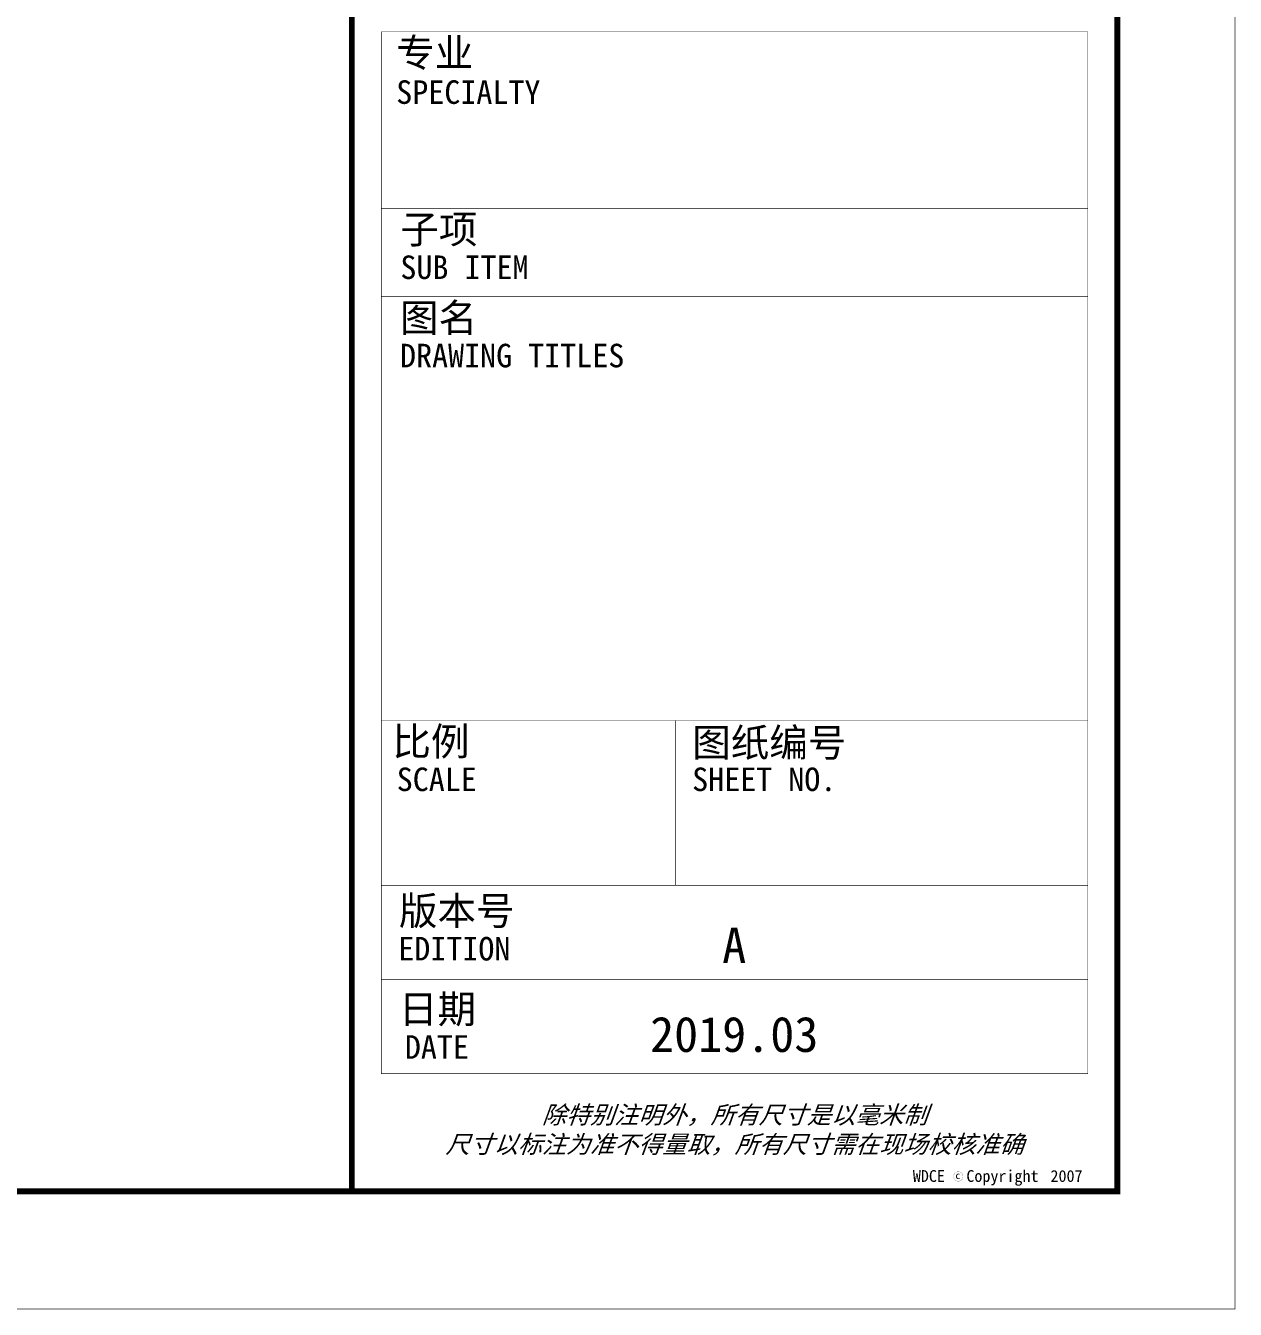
# Model space of a CAD drawing. Extents: x -26219 to 315419, y -160410 to -120810.
# Drawn here: x 310283 to 315419, y -156064 to -150611 of the extents above; entities that cross this region are included whole.
import ezdxf
from ezdxf.enums import TextEntityAlignment as Align
from ezdxf.xclip import XClip

# ---------------------------------------------------------------- set-up
doc = ezdxf.new("R2010")
doc.units = 0
doc.header["$LTSCALE"] = 1000
doc.header["$MEASUREMENT"] = 0
doc.header["$XCLIPFRAME"] = 0
doc.linetypes.add('104-14# 核心筒$2$DOTE', pattern=[2.42, 2, -0.2, 0.02, -0.2])
doc.layers.add('104-14# 核心筒$2$A_AXIS-轴线', color=36, linetype='104-14# 核心筒$2$DOTE')
doc.styles.add('图签信息$0$华文细黑', font='STXIHEI_0.TTF', dxfattribs={"height": 10})

# ---------------------------------------------------------------- blocks, each defined once
blk = doc.blocks.new('图框-A1')
for points, const_width in [([(0, 0), (841, 0), (841, 594), (0, 594)], 0.05), ([(766, 584), (25, 584), (25, 10), (766, 10)], 0.5)]:
    blk.add_lwpolyline(points, close=True, dxfattribs=dict(const_width=const_width))
blk = doc.blocks.new('图签信息$0$WDCE Copyright200X')
at = {"const_width": 0.016}
blk.add_lwpolyline([(-10.6, 1.26, 1), (-11.4, 1.26, 1)], format="xyb", close=True, dxfattribs=at)
at = {"style": '图签信息$0$华文细黑'}
for s, p in [('WDCE ', (-11.46, 0.5)), ('     Copyright ', (-3.51, 0.5))]:
    blk.add_text(s, height=1, dxfattribs=at).set_placement(p, align=Align.BOTTOM_RIGHT)
blk.add_text('c', height=0.6, dxfattribs=at).set_placement((-11.04, 1.35), align=Align.MIDDLE_CENTER)
blk.add_attdef('200X', text='', height=1, dxfattribs=at).set_placement((-0.45, 0.5), align=Align.BOTTOM_RIGHT)
blk = doc.blocks.new('图签信息')
at = {"const_width": 0.5}
blk.add_lwpolyline([(-65, 0), (0, 0), (0, 500.5), (-65, 500.5)], close=True, dxfattribs=at)
at = {"const_width": 0.05}
for points in [[(-62.5, 98.5), (-2.5, 98.5), (-2.5, 10), (-62.5, 10), (-62.5, 98.5)], [(-62.5, 83.5), (-2.5, 83.5)], [(-62.5, 76), (-2.5, 76)], [(-62.5, 40), (-2.5, 40)], [(-37.5, 40), (-37.5, 26)], [(-62.5, 26), (-2.5, 26)], [(-62.5, 18), (-2.5, 18)]]:
    blk.add_lwpolyline(points, dxfattribs=at)
blk.add_blockref('图签信息$0$WDCE Copyright200X', (-2.5, 0)).add_auto_attribs({'200X': '2007'})
at = {"style": '图签信息$0$华文细黑'}
for s, height, p in [('专业', 2.4, (-61.23, 97.93)), ('SPECIALTY', 2, (-61.23, 94.38)), ('子项', 2.4, (-60.88, 82.92)), ('SUB ITEM', 2, (-60.88, 79.5)), ('图名', 2.4, (-60.91, 75.41)), ('DRAWING TITLES', 2, (-60.91, 72)), ('比例', 2.4, (-61.56, 39.42)), ('图纸编号', 2.4, (-36.1, 39.32)), ('SCALE', 2, (-61.19, 36)), ('SHEET NO.', 2, (-36.1, 36)), ('版本号', 2.4, (-61, 25.03)), ('EDITION', 2, (-61.06, 21.61)), ('日期', 2.4, (-61, 16.68)), ('DATE', 2, (-60.5, 13.26))]:
    blk.add_text(s, height=height, dxfattribs=at).set_placement(p, align=Align.TOP_LEFT)
at = {"color": 4, "style": '图签信息$0$华文细黑'}
for s, p in [('A', (-32.53, 19.4)), ('2019.03', (-32.53, 11.84))]:
    blk.add_text(s, height=3, dxfattribs=at).set_placement(p, align=Align.CENTER)
at = {"style": '图签信息$0$华文细黑', "oblique": 20}
for s, p in [('除特别注明外，所有尺寸是以毫米制', (-32.5, 6.5)), ('尺寸以标注为准不得量取，所有尺寸需在现场校核准确', (-32.5, 4))]:
    blk.add_text(s, height=1.5, dxfattribs=at).set_placement(p, align=Align.MIDDLE_CENTER)
blk = doc.blocks.new('图签-A1')
at = {"color": 2}
blk.add_blockref('图签信息', (0, 0), dxfattribs=at)
blk = doc.blocks.new('104-14# 核心筒')
at = {"layer": '104-14# 核心筒$2$A_AXIS-轴线'}
blk.add_line((-24839, 7700), (120259.9, 7700), dxfattribs=at)

msp = doc.modelspace()

# ---------------------------------------------------------------- block references
at = {"xscale": 50, "yscale": 50, "zscale": 50}
for name, p in [('图框-A1', (273367.6, -156062.5)), ('图签-A1', (314917.6, -155562.5))]:
    msp.add_blockref(name, p, dxfattribs=at)
ref = msp.add_blockref('104-14# 核心筒', (201591, -159600))
XClip(ref).set_block_clipping_path([(32000, 6700), (42400, 18198.7390783391)])

doc.saveas('drawing.dxf')
